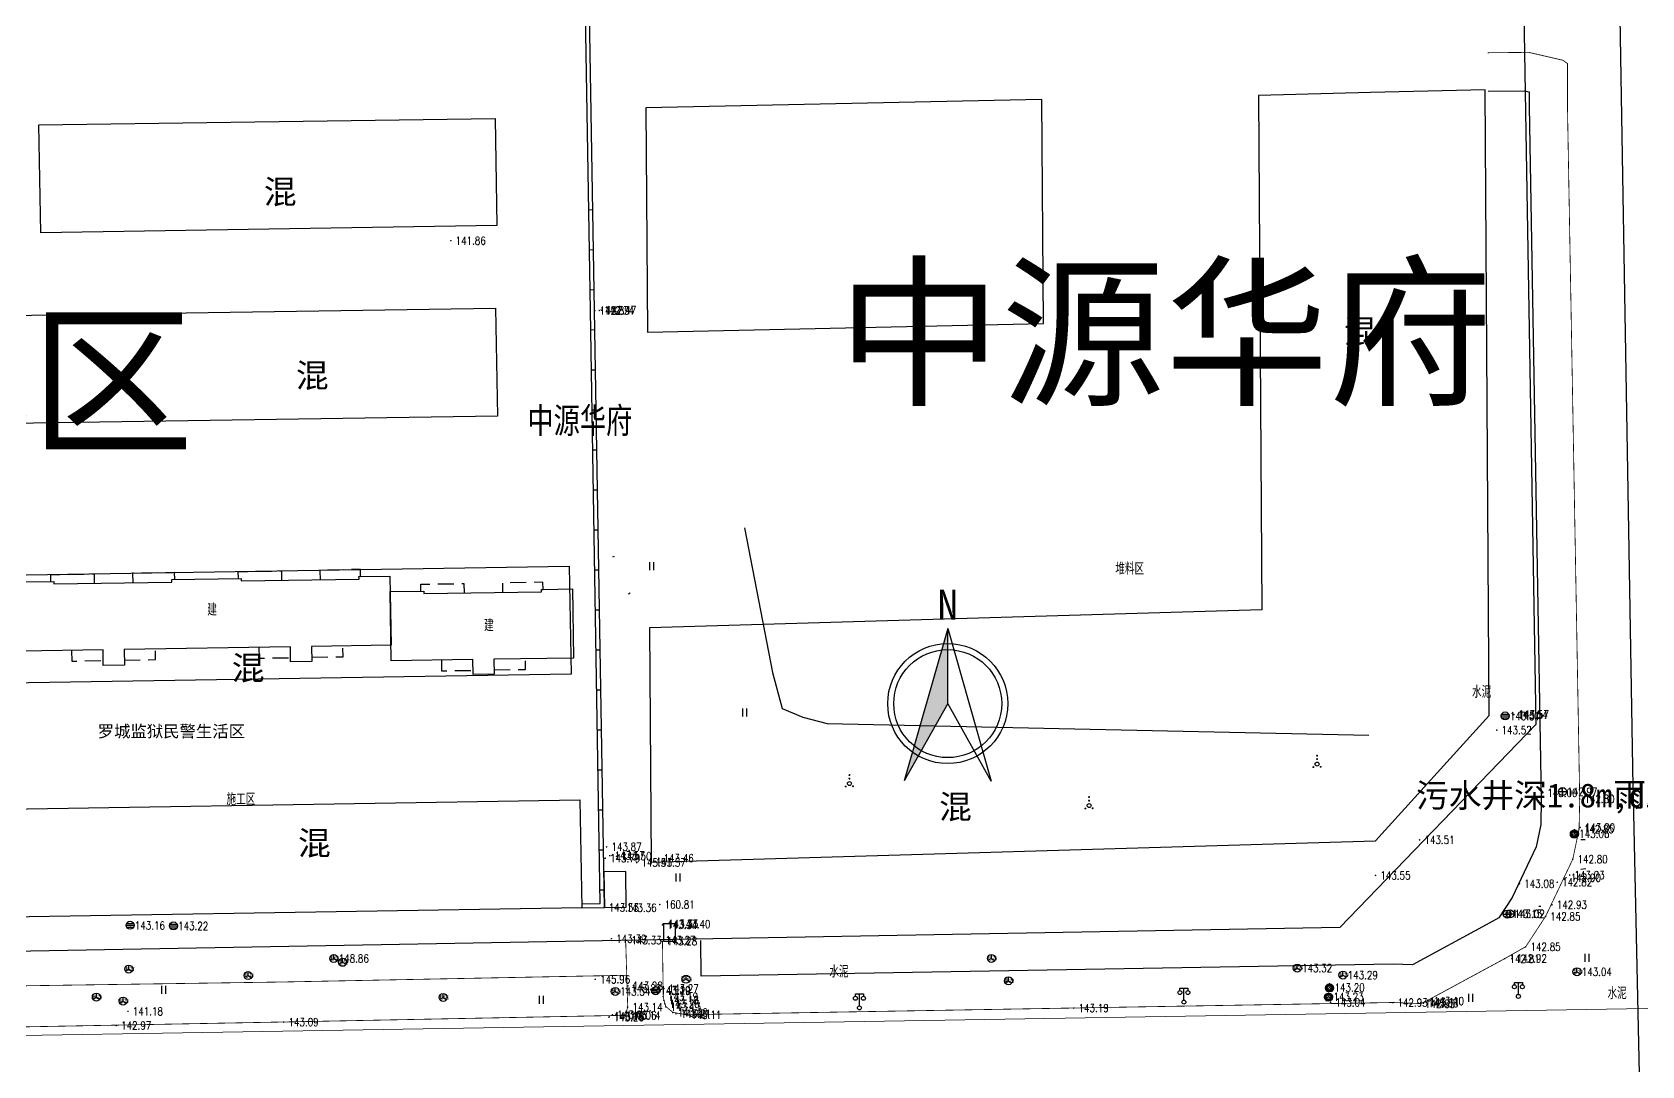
# Model space of a CAD drawing. Extents: x 529262 to 576451, y 2694391 to 2717535.
# Drawn here: x 563671.5 to 563872.6, y 2709646.4 to 2709775.6 of the extents above; entities that cross this region are included whole.
import ezdxf
from ezdxf.enums import TextEntityAlignment as Align
from ezdxf.xclip import XClip

# ---------------------------------------------------------------- set-up
doc = ezdxf.new("R2010")
doc.units = 0
doc.header["$XCLIPFRAME"] = 0
doc.linetypes.add('X5', pattern=[3, 2, -1])
for name, color, linetype in [('a红线图', 1, 'Continuous'), ('COMPONENT', 8, 'Continuous'), ('DLDW', 8, 'Continuous'), ('DLSS', 4, 'Continuous'), ('GCD', 8, 'Continuous'), ('GXYZ', 8, 'Continuous'), ('JMD', 8, 'Continuous'), ('PP-COM', 7, 'Continuous'), ('RD-中线', 40, 'Continuous'), ('RD-红线', 7, 'Continuous'), ('ZBTZ', 8, 'Continuous'), ('ZJ', 7, 'Continuous'), ('地块名称', 1, 'Continuous'), ('路名', 7, 'Continuous')]:
    doc.layers.add(name, color=color, linetype=linetype)
doc.layers.add('尺寸标注', color=7, linetype='Continuous', lineweight=18)
doc.layers.add('现状管道深度（物探资料）', color=2, linetype='Continuous', plot=False)
doc.styles.add('HZ', font='rs.shx', dxfattribs={"width": 0.8, "bigfont": 'hztxt.shx'})
doc.styles.get("Standard").update_dxf_attribs({"font": '', "height": 2.5, "bigfont": 'smfs.shx'})
doc.styles.add('宋体', font='', dxfattribs={"width": 0.75})
doc.styles.add('等线体', font='simhei.ttf')
doc.styles.get('Standard').set_extended_font_data('FangSong_GB2312')
doc.styles.get('宋体').set_extended_font_data('SimSun')
doc.linetypes.add('1161', pattern='A,0,[149,AAA.SHX,S=0.15,R=0,X=0,Y=0],-1.6', length=1.6)

# ---------------------------------------------------------------- blocks, each defined once
blk = doc.blocks.new('Compass1')
for p, q in [((0, 12.5), (-7.25, -12.86)), ((0, 0), (0, 12.5)), ((0, 0), (-7.25, -12.86))]:
    blk.add_line(p, q)
at = {"color": 2}
for p, q in [((0, 12.5), (7.26, -12.9)), ((7.26, -12.9), (0, 0))]:
    blk.add_line(p, q, dxfattribs=at)
at = {"color": 3}
blk.add_circle((0, 0), 10, dxfattribs=at)
at = {"color": 2}
blk.add_circle((0, 0), 9, dxfattribs=at)
blk.add_solid([(-7.25, -12.86), (0, 12.5), (0, 0)], dxfattribs=at)
at = {"color": 3}
blk.add_text('N', height=5, dxfattribs=at).set_placement((-0.01, 13.97), align=Align.CENTER)
blk = doc.blocks.new('A$C19FD0107')
at = {"layer": 'RD-中线', "color": 8, "linetype": 'Continuous', "flags": 128}
blk.add_lwpolyline([(-7114.57, 14662.94), (-7124.46, 15200.21, 0.000824), (-7124.48, 15201.2), (-7126.39, 15289.25, -0.001188), (-7126.42, 15290.68), (-7134.81, 15786.15, -0.001971), (-7134.84, 15788.51), (-7135.46, 15856.79, -0.007213), (-7135.41, 15865.44), (-7130.8, 16098.5)], format="xyb", dxfattribs=at)
at = {"layer": 'RD-红线', "color": 8, "linetype": 'Continuous', "flags": 128}
for points in [[(-7138.55, 15298.5), (-7146.7, 15779.75), (-7146.73, 15781.26)], [(-7163.1, 15273.08), (-7520.28, 15266.64), (-7567.63, 15321.95), (-7510.03, 15651.94)]]:
    blk.add_lwpolyline(points, dxfattribs=at)
at = {"layer": 'RD-红线', "color": 8, "linetype": 'Continuous'}
blk.add_lwpolyline([(-7163.1, 15273.08), (-7138.55, 15298.5, 0.413889)], format="xyb", dxfattribs=at)
blk = doc.blocks.new('GC200')
at = {"linetype": 'Continuous', "const_width": 0.2, "flags": 128}
blk.add_lwpolyline([(-0.1, 0, 1), (0.1, 0, 1)], format="xyb", close=True, dxfattribs=at)
blk = doc.blocks.new('gc121')
at = {"color": 8}
for p, q in [((-0.5, -1), (-0.5, 1)), ((0.5, -1), (0.5, 1))]:
    blk.add_line(p, q, dxfattribs=at)
blk = doc.blocks.new('gc097')
at = {"color": 8}
for p, q in [((-1, 2.9), (-1, 3.5)), ((-1, 3.5), (1, 3.5)), ((0, 0.5), (0, 3.5)), ((1, 3.5), (1, 2.9))]:
    blk.add_line(p, q, dxfattribs=at)
for centre in [(-1, 2.4), (0, 0), (1, 2.4)]:
    blk.add_circle(centre, 0.5, dxfattribs=at)
blk = doc.blocks.new('gc160')
at = {"color": 8, "const_width": 0.25}
for points in [[(0.65, 0.5, 1), (0.9, 0.5, 1)], [(1.58, 3.35, 1), (1.83, 3.35, 1)], [(1.58, 2.48, 1), (1.83, 2.48, 1)], [(2.46, 0.56, 1), (2.71, 0.56, 1)]]:
    blk.add_lwpolyline(points, format="xyb", close=True, dxfattribs=at)
at = {"color": 8}
blk.add_circle((1.71, 1.24), 0.5, dxfattribs=at)
blk = doc.blocks.new('gcbj0102')
for p, q in [((-1, 0), (1, 0)), ((0, -1), (0, 1))]:
    blk.add_line(p, q)
blk.add_circle((0, 0), 1)
blk = doc.blocks.new('gcbj0107')
for q in [(-0.87, -0.5), (0, 1), (0.87, -0.5)]:
    blk.add_line((0, 0), q)
blk.add_circle((0, 0), 1)
blk = doc.blocks.new('*U12')
at = {"linetype": 'Continuous'}
for points in [[(-1.14, -0.07), (-0.87, -0.76), (-1.13, 0.09)], [(-1.13, 0.09), (-0.73, -0.88), (-1.09, 0.24)], [(-0.73, -0.88), (-1.13, 0.09), (-0.87, -0.76)], [(-0.36, 0.24), (-0.55, 0.84), (-1.09, 0.24)], [(-0.73, 0.74), (-1.09, 0.24), (-0.55, 0.84)], [(-1.09, 0.24), (-0.73, 0.74), (-1.01, 0.43)], [(-0.5, -0.19), (-1.09, 0.24), (-0.73, -0.88)], [(-0.88, 0.6), (-1.01, 0.43), (-0.73, 0.74)], [(-0.55, 0.84), (-0.36, 0.24), (-0.35, 0.91)], [(-0.14, 0.93), (-0.35, 0.91), (-0.36, 0.24)], [(-0.14, 0.93), (0.09, 0.24), (0.07, 0.91)], [(0.81, 0.24), (0.07, 0.91), (0.09, 0.24)], [(0.07, 0.91), (0.81, 0.24), (0.27, 0.84)], [(0.22, -0.19), (0.45, -0.88), (0.81, 0.24)], [(0.73, 0.43), (0.27, 0.84), (0.81, 0.24)], [(0.27, 0.84), (0.73, 0.43), (0.45, 0.74)], [(0.6, 0.6), (0.45, 0.74), (0.73, 0.43)], [(0.59, -0.76), (0.81, 0.24), (0.45, -0.88)], [(0.81, 0.24), (0.59, -0.76), (0.85, 0.09)], [(0.7, -0.61), (0.85, 0.09), (0.59, -0.76)], [(0.85, 0.09), (0.7, -0.61), (0.86, -0.07)], [(-0.87, -0.76), (-1.14, -0.07), (-0.98, -0.61)], [(-1.12, -0.26), (-0.98, -0.61), (-1.14, -0.07)], [(-0.98, -0.61), (-1.12, -0.26), (-1.07, -0.44)], [(-0.73, -0.88), (-0.55, -0.98), (-0.14, -0.45)], [(-0.35, -1.05), (-0.14, -0.45), (-0.55, -0.98)], [(-0.14, -0.45), (-0.35, -1.05), (0.45, -0.88)], [(-0.14, -1.07), (0.45, -0.88), (-0.35, -1.05)], [(0.45, -0.88), (-0.14, -1.07), (0.27, -0.98)], [(0.07, -1.05), (0.27, -0.98), (-0.14, -1.07)], [(0.79, -0.44), (0.86, -0.07), (0.7, -0.61)], [(0.86, -0.07), (0.79, -0.44), (0.84, -0.26)]]:
    blk.add_solid(points, dxfattribs=at)
blk = doc.blocks.new('gcbj0112')
at = {"linetype": 'Continuous'}
for p, q in [((-1.09, 0.24), (-0.5, -0.19)), ((-0.36, 0.24), (-1.09, 0.24)), ((-0.14, 0.93), (-0.36, 0.24)), ((0.09, 0.24), (-0.14, 0.93)), ((0.81, 0.24), (0.09, 0.24)), ((0.22, -0.19), (0.81, 0.24)), ((-0.5, -0.19), (-0.73, -0.88)), ((-0.73, -0.88), (-0.14, -0.45)), ((-0.14, -0.45), (0.45, -0.88)), ((0.45, -0.88), (0.22, -0.19))]:
    blk.add_line(p, q, dxfattribs=at)
blk.add_circle((-0.14, -0.07), 1, dxfattribs=at)
for p in [(-1.09, 0.24), (-0.14, 0.93), (0.81, 0.24), (-0.73, -0.88), (0.45, -0.88)]:
    blk.add_point(p, dxfattribs=at)
blk.add_blockref('*U12', (0, 0), dxfattribs=at)
blk = doc.blocks.new('gcbj0103')
for p, q in [((-1, 0), (1, 0)), ((-0.9, 0.43), (0.9, 0.43)), ((-0.88, -0.47), (0.88, -0.47))]:
    blk.add_line(p, q)
blk.add_circle((0, 0), 1)

msp = doc.modelspace()

# ---------------------------------------------------------------- linework, layer by layer
at = {"layer": 'a红线图', "color": 8, "linetype": 'Continuous', "lineweight": 0, "flags": 128}
msp.add_lwpolyline([(563449.624, 2709646.517), (563910.833, 2709654.214)], dxfattribs=at)
msp.add_lwpolyline([(563449.624, 2709646.517), (563910.833, 2709654.214)], dxfattribs=at)
at = {"layer": 'DLSS', "linetype": 'Continuous', "flags": 128}
for points in [[(563853.379, 2709773.008, 0.1, 0.1, 0), (563858.494, 2709773.061, 0.1, 0.1, 0), (563862.762, 2709772.077, 0.1, 0.1, 0), (563863.341, 2709771.669, 0.1, 0.1, 0), (563863.342, 2709766.353, 0.1, 0.1, 0), (563864.873, 2709679.774, 0.1, 0.1, 0), (563864.797, 2709676.02, 0.1, 0.1, 0), (563864.014, 2709672.248, 0.1, 0.1, 0), (563860.608, 2709665.086, 0.1, 0.1, 0), (563858.134, 2709661.303, 0.1, 0.1, 0), (563855.509, 2709659.813, 0.1, 0.1, 0), (563845.507, 2709654.398, 0.1, 0.1, 0), (563844.947, 2709654.191, 0.1, 0.1, 0), (563841.513, 2709654.325, 0.1, 0.1, 0), (563753.247, 2709652.799, 0.1, 0.1, 0), (563751.56, 2709653.084, 0.1, 0.1, 0), (563750.683, 2709653.809, 0.1, 0.1, 0), (563750.431, 2709654.613, 0.1, 0.1, 0), (563750.347, 2709655.069, 0.1, 0.1, 0), (563750.248, 2709662.011, 0, 0, 0), (563755.024, 2709662.078, 0, 0, 0)], [(563648.015, 2709664.703, 0.1, 0.1, 0), (563648.285, 2709660.416, 0.1, 0.1, 0), (563648.186, 2709658.504, 0.1, 0.1, 0), (563648.52, 2709653.666, 0.1, 0.1, 0), (563649.358, 2709652.108, 0.1, 0.1, 0), (563650.055, 2709651.517, 0.1, 0.1, 0), (563650.625, 2709651.318, 0.1, 0.1, 0), (563651.532, 2709650.923, 0.1, 0.1, 0), (563702.931, 2709651.889, 0.1, 0.1, 0), (563745.636, 2709652.727, 0.1, 0.1, 0), (563745.906, 2709653.77, 0.1, 0.1, 0), (563745.647, 2709662.221, 0, 0, 0)]]:
    msp.add_lwpolyline(points, format="xyseb", dxfattribs=at)
msp.add_lwpolyline([(563853.429, 2709768.208), (563857.972, 2709768.255), (563858.542, 2709768.124), (563858.542, 2709766.31), (563860.072, 2709679.78), (563860.007, 2709676.561), (563859.431, 2709673.788), (563856.413, 2709667.441), (563854.753, 2709664.903), (563853.181, 2709664.011), (563843.985, 2709659.032), (563841.565, 2709659.127), (563755.103, 2709657.632), (563755.024, 2709662.078)], dxfattribs=at)
at = {"layer": 'DLSS', "linetype": 'Continuous', "const_width": 0.1, "flags": 128}
msp.add_lwpolyline([(563648.353, 2709656.085), (563702.837, 2709656.888), (563745.785, 2709657.731)], dxfattribs=at)
at = {"layer": 'GXYZ', "linetype": 'Continuous', "flags": 128}
msp.add_lwpolyline([(563750.363, 2709664.137), (563750.363, 2709662.009), (563751.89, 2709662.009), (563751.89, 2709664.137)], close=True, dxfattribs=at)
at = {"layer": 'JMD', "linetype": 'Continuous'}
for p, q in [((563741.54, 2709753.363), (563741.04, 2709753.355)), ((563741.625, 2709748.364), (563741.125, 2709748.355)), ((563741.709, 2709743.365), (563741.209, 2709743.356)), ((563741.792, 2709738.365), (563741.293, 2709738.357)), ((563741.875, 2709733.366), (563741.375, 2709733.358)), ((563741.958, 2709728.367), (563741.458, 2709728.358)), ((563742.041, 2709723.367), (563741.541, 2709723.359)), ((563742.123, 2709718.368), (563741.624, 2709718.36)), ((563742.206, 2709713.369), (563741.706, 2709713.36)), ((563744.035, 2709710.006, 141.887), (563744.265, 2709710.104, 141.887)), ((563742.289, 2709708.369), (563741.789, 2709708.361)), ((563745.996, 2709705.406, 141.887), (563746.226, 2709705.505, 141.887)), ((563742.372, 2709703.37), (563741.872, 2709703.362)), ((563742.454, 2709698.371), (563741.954, 2709698.362)), ((563742.537, 2709693.371), (563742.037, 2709693.363)), ((563742.62, 2709688.372), (563742.12, 2709688.364)), ((563742.703, 2709683.373), (563742.203, 2709683.364)), ((563742.785, 2709678.373), (563742.285, 2709678.365)), ((563742.868, 2709673.374), (563742.368, 2709673.366)), ((563742.951, 2709668.375), (563742.451, 2709668.367)), ((563858.312, 2709665.535, 143.66), (563858.306, 2709665.785, 143.66)), ((563860.006, 2709666.313, 144.705), (563859.756, 2709666.309, 144.705)), ((563753.73, 2709663.721, 141.887), (563753.726, 2709663.971, 141.887))]:
    msp.add_line(p, q, dxfattribs=at)
at = {"layer": 'JMD', "linetype": 'Continuous', "flags": 128}
for points in [[(563740.15, 2709666.649), (563742.479, 2709666.694), (563741.252, 2709740.803), (563739.625, 2709837.277)], [(563740.159, 2709666.149), (563742.987, 2709666.203), (563741.752, 2709740.811), (563740.125, 2709837.286)]]:
    msp.add_lwpolyline(points, dxfattribs=at)
for points in [[(563748.818, 2709671.872), (563839.347, 2709674.51), (563853.569, 2709690.208), (563853.044, 2709768.367), (563838.718, 2709768.058), (563824.721, 2709767.651), (563825.152, 2709703.386), (563748.621, 2709701.155)], [(563748.373, 2709738.105), (563797.852, 2709739.172), (563797.664, 2709767.174), (563748.185, 2709766.108)], [(563729.569, 2709751.406), (563672.547, 2709750.487), (563672.308, 2709763.989), (563729.332, 2709764.78)], [(563729.625, 2709727.581), (563657.78, 2709726.526), (563657.541, 2709740.027), (563729.385, 2709741.082)], [(563738.824, 2709695.369), (563647.512, 2709693.905), (563647.272, 2709707.406), (563738.584, 2709708.87)], [(563697.614, 2709707.317), (563697.619, 2709707.006), (563712.327, 2709707.233), (563712.322, 2709707.543), (563712.525, 2709707.546), (563716.2, 2709707.603), (563716.333, 2709698.96), (563706.392, 2709698.807), (563706.421, 2709696.93), (563703.784, 2709696.885), (563703.755, 2709698.767), (563682.976, 2709698.434), (563683.007, 2709696.472), (563680.37, 2709696.427), (563680.339, 2709698.393), (563670.136, 2709698.236), (563670.016, 2709706.879), (563674.199, 2709706.945), (563674.203, 2709706.633), (563688.939, 2709706.86), (563688.935, 2709707.176)], [(563716.238, 2709705.669), (563720.421, 2709705.732), (563720.426, 2709705.422), (563735.134, 2709705.643), (563735.129, 2709705.953), (563735.332, 2709705.956), (563739.007, 2709706.012), (563739.137, 2709697.369), (563729.196, 2709697.22), (563729.224, 2709695.342), (563726.587, 2709695.298), (563726.559, 2709697.18), (563716.355, 2709697.026)], [(563740.159, 2709666.149), (563648.031, 2709664.671), (563647.791, 2709678.172), (563739.919, 2709679.65)], [(563742.913, 2709670.656), (563742.987, 2709666.203), (563745.731, 2709666.225), (563745.657, 2709670.677)]]:
    msp.add_lwpolyline(points, close=True, dxfattribs=at)
at = {"layer": 'JMD', "linetype": 'X5', "flags": 128}
for points in [[(563689.299, 2709707.182), (563689.285, 2709708.051), (563684.026, 2709707.983), (563684.044, 2709706.785)], [(563697.25, 2709707.311), (563697.237, 2709708.176), (563702.631, 2709708.259), (563702.649, 2709707.084)], [(563712.525, 2709707.546), (563712.512, 2709708.434), (563707.442, 2709708.356), (563707.46, 2709707.158)], [(563673.835, 2709706.939), (563673.821, 2709707.803), (563679.216, 2709707.886), (563679.234, 2709706.711)], [(563720.057, 2709705.727), (563720.044, 2709706.592), (563725.439, 2709706.673), (563725.456, 2709705.498)], [(563735.332, 2709705.956), (563735.319, 2709706.844), (563730.249, 2709706.768), (563730.267, 2709705.57)], [(563676.408, 2709698.333), (563676.429, 2709696.988), (563680.36, 2709697.048)], [(563682.997, 2709697.108), (563686.914, 2709697.169), (563686.894, 2709698.497)], [(563699.824, 2709698.704), (563699.844, 2709697.361), (563703.776, 2709697.421)], [(563706.412, 2709697.481), (563710.33, 2709697.542), (563710.31, 2709698.868)], [(563722.627, 2709697.121), (563722.648, 2709695.776), (563726.579, 2709695.835)], [(563729.216, 2709695.894), (563733.133, 2709695.953), (563733.113, 2709697.278)], [(563864.998, 2709674.697), (563865.551, 2709674.683)], [(563865.636, 2709671.015), (563864.998, 2709670.966)]]:
    msp.add_lwpolyline(points, dxfattribs=at)
at = {"layer": 'ZBTZ', "linetype": '1161', "flags": 128}
msp.add_lwpolyline([(563760.518, 2709713.648), (563764.004, 2709695.572), (563765.213, 2709691.056), (563767.787, 2709689.966), (563770.821, 2709689.19), (563838.51, 2709687.75)], dxfattribs=at)

# ---------------------------------------------------------------- block references
at = {"layer": 'COMPONENT', "linetype": 'Continuous', "xscale": 0.5, "yscale": 0.5}
for name, p in [('gcbj0103', (563855.558, 2709690.144)), ('gcbj0102', (563862.727, 2709680.675)), ('gcbj0112', (563864.273, 2709675.419, 0.295)), ('gcbj0102', (563855.816, 2709665.376)), ('gcbj0102', (563856.166, 2709665.391)), ('gcbj0103', (563683.714, 2709663.974)), ('gcbj0103', (563689.142, 2709663.905)), ('gcbj0107', (563709.177, 2709659.812)), ('gcbj0107', (563710.279, 2709659.346)), ('gcbj0107', (563791.354, 2709659.84)), ('gcbj0107', (563683.556, 2709658.507)), ('gcbj0107', (563698.462, 2709657.698)), ('gcbj0107', (563753.191, 2709657.233)), ('gcbj0107', (563829.579, 2709658.629)), ('gcbj0107', (563835.286, 2709657.756)), ('gcbj0107', (563864.532, 2709658.17)), ('gcbj0107', (563744.354, 2709655.71)), ('gcbj0103', (563749.388, 2709655.795)), ('gcbj0107', (563793.485, 2709657.037)), ('gcbj0112', (563833.675, 2709656.179, 0.295)), ('gcbj0107', (563679.504, 2709655.003)), ('gcbj0107', (563682.839, 2709654.494)), ('gcbj0107', (563722.837, 2709654.968)), ('gcbj0112', (563833.555, 2709655.027, 0.295))]:
    msp.add_blockref(name, p, dxfattribs=at)
at = {"layer": 'DLDW', "color": 252, "linetype": 'Continuous', "xscale": 0.5, "yscale": 0.5, "zscale": 0.5}
for p in [(563815.405, 2709654.368, 143.167), (563815.405, 2709654.368, 143.167), (563857.211, 2709655.088, 143.205), (563857.211, 2709655.088, 143.205), (563774.861, 2709653.655, 143.271), (563774.861, 2709653.655, 143.271)]:
    msp.add_blockref('gc097', p, dxfattribs=at)
at = {"layer": 'GCD', "color": 3, "linetype": 'Continuous'}
ref = msp.add_blockref('GC200', (563723.802, 2709749.526, 141.857), dxfattribs=dict(at, xscale=0.5, yscale=0.5, zscale=0.5))
ref.add_attrib('height', '141.86', dxfattribs={"linetype": 'Continuous', "height": 1, "style": 'HZ', "width": 0.8}).set_placement((563724.402, 2709749.526, 141.857), align=Align.MIDDLE_LEFT)
ref = msp.add_blockref('GC200', (563741.79, 2709740.795, 142.885), dxfattribs=dict(at, xscale=0.5, yscale=0.5, zscale=0.5))
ref.add_attrib('height', '142.89', dxfattribs={"linetype": 'Continuous', "height": 1, "style": 'HZ', "width": 0.8}).set_placement((563742.39, 2709740.795, 142.885), align=Align.MIDDLE_LEFT)
ref = msp.add_blockref('GC200', (563742.35, 2709740.81, 142.735), dxfattribs=dict(at, xscale=0.5, yscale=0.5, zscale=0.5))
ref.add_attrib('height', '142.74', dxfattribs={"linetype": 'Continuous', "height": 1, "style": 'HZ', "width": 0.8}).set_placement((563742.95, 2709740.81, 142.735), align=Align.MIDDLE_LEFT)
ref = msp.add_blockref('GC200', (563742.598, 2709740.849, 142.472), dxfattribs=dict(at, xscale=0.5, yscale=0.5, zscale=0.5))
ref.add_attrib('height', '142.47', dxfattribs={"linetype": 'Continuous', "height": 1, "style": 'HZ', "width": 0.8}).set_placement((563743.198, 2709740.849, 142.472), align=Align.MIDDLE_LEFT)
ref = msp.add_blockref('GC200', (563855.546, 2709690.126, 143.512), dxfattribs=dict(at, xscale=0.5, yscale=0.5, zscale=0.5))
ref.add_attrib('height', '143.51', dxfattribs={"linetype": 'Continuous', "height": 1, "style": 'HZ', "width": 0.8}).set_placement((563856.146, 2709690.126, 143.512), align=Align.MIDDLE_LEFT)
ref = msp.add_blockref('GC200', (563856.519, 2709690.269, 143.535), dxfattribs=dict(at, xscale=0.5, yscale=0.5, zscale=0.5))
ref.add_attrib('height', '143.54', dxfattribs={"linetype": 'Continuous', "height": 1, "style": 'HZ', "width": 0.8}).set_placement((563857.119, 2709690.269, 143.535), align=Align.MIDDLE_LEFT)
ref = msp.add_blockref('GC200', (563856.645, 2709690.31, 143.572), dxfattribs=dict(at, xscale=0.5, yscale=0.5, zscale=0.5))
ref.add_attrib('height', '143.57', dxfattribs={"linetype": 'Continuous', "height": 1, "style": 'HZ', "width": 0.8}).set_placement((563857.245, 2709690.31, 143.572), align=Align.MIDDLE_LEFT)
ref = msp.add_blockref('GC200', (563854.505, 2709688.368, 143.523), dxfattribs=dict(at, xscale=0.5, yscale=0.5, zscale=0.5))
ref.add_attrib('height', '143.52', dxfattribs={"linetype": 'Continuous', "height": 1, "style": 'HZ', "width": 0.8}).set_placement((563855.105, 2709688.368, 143.523), align=Align.MIDDLE_LEFT)
ref = msp.add_blockref('GC200', (563860.226, 2709680.527, 143.004), dxfattribs=dict(at, xscale=0.5, yscale=0.5, zscale=0.5))
ref.add_attrib('height', '143.00', dxfattribs={"linetype": 'Continuous', "height": 1, "style": 'HZ', "width": 0.8}).set_placement((563860.826, 2709680.527, 143.004), align=Align.MIDDLE_LEFT)
ref = msp.add_blockref('GC200', (563862.717, 2709680.659, 142.967), dxfattribs=dict(at, xscale=0.5, yscale=0.5, zscale=0.5))
ref.add_attrib('height', '142.97', dxfattribs={"linetype": 'Continuous', "height": 1, "style": 'HZ', "width": 0.8}).set_placement((563863.317, 2709680.659, 142.967), align=Align.MIDDLE_LEFT)
ref = msp.add_blockref('GC200', (563864.861, 2709679.758, 142.795), dxfattribs=dict(at, xscale=0.5, yscale=0.5, zscale=0.5))
ref.add_attrib('height', '142.80', dxfattribs={"linetype": 'Continuous', "height": 1, "style": 'HZ', "width": 0.8}).set_placement((563865.461, 2709679.758, 142.795), align=Align.MIDDLE_LEFT)
at = {"layer": 'GCD', "linetype": 'Continuous'}
ref = msp.add_blockref('GC200', (563864.217, 2709675.406, 143.058), dxfattribs=dict(at, xscale=0.5, yscale=0.5, zscale=0.5))
ref.add_attrib('height', '143.06', dxfattribs={"linetype": 'Continuous', "height": 1, "style": 'HZ', "width": 0.8}).set_placement((563864.817, 2709675.406, 143.058), align=Align.MIDDLE_LEFT)
at = {"layer": 'GCD', "color": 3, "linetype": 'Continuous'}
ref = msp.add_blockref('GC200', (563864.785, 2709676.004, 142.846), dxfattribs=dict(at, xscale=0.5, yscale=0.5, zscale=0.5))
ref.add_attrib('height', '142.85', dxfattribs={"linetype": 'Continuous', "height": 1, "style": 'HZ', "width": 0.8}).set_placement((563865.385, 2709676.004, 142.846), align=Align.MIDDLE_LEFT)
at = {"layer": 'GCD', "linetype": 'Continuous'}
ref = msp.add_blockref('GC200', (563864.92, 2709676.206, 143.002), dxfattribs=dict(at, xscale=0.5, yscale=0.5, zscale=0.5))
ref.add_attrib('height', '143.00', dxfattribs={"linetype": 'Continuous', "height": 1, "style": 'HZ', "width": 0.8}).set_placement((563865.52, 2709676.206, 143.002), align=Align.MIDDLE_LEFT)
at = {"layer": 'GCD', "color": 3, "linetype": 'Continuous'}
ref = msp.add_blockref('GC200', (563743.268, 2709673.777, 143.87), dxfattribs=dict(at, xscale=0.5, yscale=0.5, zscale=0.5))
ref.add_attrib('height', '143.87', dxfattribs={"linetype": 'Continuous', "height": 1, "style": 'HZ', "width": 0.8}).set_placement((563743.868, 2709673.777, 143.87), align=Align.MIDDLE_LEFT)
ref = msp.add_blockref('GC200', (563844.866, 2709674.649, 143.508), dxfattribs=dict(at, xscale=0.5, yscale=0.5, zscale=0.5))
ref.add_attrib('height', '143.51', dxfattribs={"linetype": 'Continuous', "height": 1, "style": 'HZ', "width": 0.8}).set_placement((563845.466, 2709674.649, 143.508), align=Align.MIDDLE_LEFT)
ref = msp.add_blockref('GC200', (563743.095, 2709672.359, 143.786), dxfattribs=dict(at, xscale=0.5, yscale=0.5, zscale=0.5))
ref.add_attrib('height', '143.79', dxfattribs={"linetype": 'Continuous', "height": 1, "style": 'HZ', "width": 0.8}).set_placement((563743.695, 2709672.359, 143.786), align=Align.MIDDLE_LEFT)
ref = msp.add_blockref('GC200', (563743.658, 2709672.677, 143.569), dxfattribs=dict(at, xscale=0.5, yscale=0.5, zscale=0.5))
ref.add_attrib('height', '143.57', dxfattribs={"linetype": 'Continuous', "height": 1, "style": 'HZ', "width": 0.8}).set_placement((563744.258, 2709672.677, 143.569), align=Align.MIDDLE_LEFT)
ref = msp.add_blockref('GC200', (563744.515, 2709672.6, 143.495), dxfattribs=dict(at, xscale=0.5, yscale=0.5, zscale=0.5))
ref.add_attrib('height', '143.50', dxfattribs={"linetype": 'Continuous', "height": 1, "style": 'HZ', "width": 0.8}).set_placement((563745.115, 2709672.6, 143.495), align=Align.MIDDLE_LEFT)
ref = msp.add_blockref('GC200', (563747.026, 2709671.802, 145.507), dxfattribs=dict(at, xscale=0.5, yscale=0.5, zscale=0.5))
ref.add_attrib('height', '145.51', dxfattribs={"linetype": 'Continuous', "height": 1, "style": 'HZ', "width": 0.8}).set_placement((563747.626, 2709671.802, 145.507), align=Align.MIDDLE_LEFT)
ref = msp.add_blockref('GC200', (563748.801, 2709671.806, 143.569), dxfattribs=dict(at, xscale=0.5, yscale=0.5, zscale=0.5))
ref.add_attrib('height', '143.57', dxfattribs={"linetype": 'Continuous', "height": 1, "style": 'HZ', "width": 0.8}).set_placement((563749.401, 2709671.806, 143.569), align=Align.MIDDLE_LEFT)
ref = msp.add_blockref('GC200', (563749.787, 2709672.349, 143.461), dxfattribs=dict(at, xscale=0.5, yscale=0.5, zscale=0.5))
ref.add_attrib('height', '143.46', dxfattribs={"linetype": 'Continuous', "height": 1, "style": 'HZ', "width": 0.8}).set_placement((563750.387, 2709672.349, 143.461), align=Align.MIDDLE_LEFT)
ref = msp.add_blockref('GC200', (563864.002, 2709672.232, 142.795), dxfattribs=dict(at, xscale=0.5, yscale=0.5, zscale=0.5))
ref.add_attrib('height', '142.80', dxfattribs={"linetype": 'Continuous', "height": 1, "style": 'HZ', "width": 0.8}).set_placement((563864.602, 2709672.232, 142.795), align=Align.MIDDLE_LEFT)
ref = msp.add_blockref('GC200', (563839.36, 2709670.21, 143.547), dxfattribs=dict(at, xscale=0.5, yscale=0.5, zscale=0.5))
ref.add_attrib('height', '143.55', dxfattribs={"linetype": 'Continuous', "height": 1, "style": 'HZ', "width": 0.8}).set_placement((563839.96, 2709670.21, 143.547), align=Align.MIDDLE_LEFT)
ref = msp.add_blockref('GC200', (563862.063, 2709669.349, 142.824), dxfattribs=dict(at, xscale=0.5, yscale=0.5, zscale=0.5))
ref.add_attrib('height', '142.82', dxfattribs={"linetype": 'Continuous', "height": 1, "style": 'HZ', "width": 0.8}).set_placement((563862.663, 2709669.349, 142.824), align=Align.MIDDLE_LEFT)
ref = msp.add_blockref('GC200', (563863.161, 2709669.92, 142.9), dxfattribs=dict(at, xscale=0.5, yscale=0.5, zscale=0.5))
ref.add_attrib('height', '142.90', dxfattribs={"linetype": 'Continuous', "height": 1, "style": 'HZ', "width": 0.8}).set_placement((563863.761, 2709669.92, 142.9), align=Align.MIDDLE_LEFT)
at = {"layer": 'GCD', "linetype": 'Continuous'}
ref = msp.add_blockref('GC200', (563863.614, 2709670.248, 143.025), dxfattribs=dict(at, xscale=0.5, yscale=0.5, zscale=0.5))
ref.add_attrib('height', '143.03', dxfattribs={"linetype": 'Continuous', "height": 1, "style": 'HZ', "width": 0.8}).set_placement((563864.214, 2709670.248, 143.025), align=Align.MIDDLE_LEFT)
at = {"layer": 'GCD', "color": 3, "linetype": 'Continuous'}
ref = msp.add_blockref('GC200', (563857.342, 2709669.163, 143.083), dxfattribs=dict(at, xscale=0.5, yscale=0.5, zscale=0.5))
ref.add_attrib('height', '143.08', dxfattribs={"linetype": 'Continuous', "height": 1, "style": 'HZ', "width": 0.8}).set_placement((563857.942, 2709669.163, 143.083), align=Align.MIDDLE_LEFT)
ref = msp.add_blockref('GC200', (563742.925, 2709666.183, 143.328), dxfattribs=dict(at, xscale=0.5, yscale=0.5, zscale=0.5))
ref.add_attrib('height', '143.33', dxfattribs={"linetype": 'Continuous', "height": 1, "style": 'HZ', "width": 0.8}).set_placement((563743.525, 2709666.183, 143.328), align=Align.MIDDLE_LEFT)
ref = msp.add_blockref('GC200', (563745.151, 2709666.16, 143.364), dxfattribs=dict(at, xscale=0.5, yscale=0.5, zscale=0.5))
ref.add_attrib('height', '143.36', dxfattribs={"linetype": 'Continuous', "height": 1, "style": 'HZ', "width": 0.8}).set_placement((563745.751, 2709666.16, 143.364), align=Align.MIDDLE_LEFT)
ref = msp.add_blockref('GC200', (563749.911, 2709666.567, 160.814), dxfattribs=dict(at, xscale=0.5, yscale=0.5, zscale=0.5))
ref.add_attrib('height', '160.81', dxfattribs={"linetype": 'Continuous', "height": 1, "style": 'HZ', "width": 0.8}).set_placement((563750.511, 2709666.567, 160.814), align=Align.MIDDLE_LEFT)
at = {"layer": 'GCD', "linetype": 'Continuous'}
ref = msp.add_blockref('GC200', (563855.814, 2709665.39, 143.145), dxfattribs=dict(at, xscale=0.5, yscale=0.5, zscale=0.5))
ref.add_attrib('height', '143.15', dxfattribs={"linetype": 'Continuous', "height": 1, "style": 'HZ', "width": 0.8}).set_placement((563856.414, 2709665.39, 143.145), align=Align.MIDDLE_LEFT)
at = {"layer": 'GCD', "color": 3, "linetype": 'Continuous'}
ref = msp.add_blockref('GC200', (563856.139, 2709665.39, 143.024), dxfattribs=dict(at, xscale=0.5, yscale=0.5, zscale=0.5))
ref.add_attrib('height', '143.02', dxfattribs={"linetype": 'Continuous', "height": 1, "style": 'HZ', "width": 0.8}).set_placement((563856.739, 2709665.39, 143.024), align=Align.MIDDLE_LEFT)
ref = msp.add_blockref('GC200', (563861.409, 2709666.539, 142.926), dxfattribs=dict(at, xscale=0.5, yscale=0.5, zscale=0.5))
ref.add_attrib('height', '142.93', dxfattribs={"linetype": 'Continuous', "height": 1, "style": 'HZ', "width": 0.8}).set_placement((563862.009, 2709666.539, 142.926), align=Align.MIDDLE_LEFT)
ref = msp.add_blockref('GC200', (563683.713, 2709663.945, 143.155), dxfattribs=dict(at, xscale=0.5, yscale=0.5, zscale=0.5))
ref.add_attrib('height', '143.16', dxfattribs={"linetype": 'Continuous', "height": 1, "style": 'HZ', "width": 0.8}).set_placement((563684.313, 2709663.945, 143.155), align=Align.MIDDLE_LEFT)
ref = msp.add_blockref('GC200', (563689.118, 2709663.885, 143.215), dxfattribs=dict(at, xscale=0.5, yscale=0.5, zscale=0.5))
ref.add_attrib('height', '143.22', dxfattribs={"linetype": 'Continuous', "height": 1, "style": 'HZ', "width": 0.8}).set_placement((563689.718, 2709663.885, 143.215), align=Align.MIDDLE_LEFT)
ref = msp.add_blockref('GC200', (563750.247, 2709664.015, 143.34), dxfattribs=dict(at, xscale=0.5, yscale=0.5, zscale=0.5))
ref.add_attrib('height', '143.34', dxfattribs={"linetype": 'Continuous', "height": 1, "style": 'HZ', "width": 0.8}).set_placement((563750.847, 2709664.015, 143.34), align=Align.MIDDLE_LEFT)
ref = msp.add_blockref('GC200', (563750.35, 2709664.143, 143.329), dxfattribs=dict(at, xscale=0.5, yscale=0.5, zscale=0.5))
ref.add_attrib('height', '143.33', dxfattribs={"linetype": 'Continuous', "height": 1, "style": 'HZ', "width": 0.8}).set_placement((563750.95, 2709664.143, 143.329), align=Align.MIDDLE_LEFT)
ref = msp.add_blockref('GC200', (563751.87, 2709664.127, 143.402), dxfattribs=dict(at, xscale=0.5, yscale=0.5, zscale=0.5))
ref.add_attrib('height', '143.40', dxfattribs={"linetype": 'Continuous', "height": 1, "style": 'HZ', "width": 0.8}).set_placement((563752.47, 2709664.127, 143.402), align=Align.MIDDLE_LEFT)
ref = msp.add_blockref('GC200', (563860.596, 2709665.07, 142.847), dxfattribs=dict(at, xscale=0.5, yscale=0.5, zscale=0.5))
ref.add_attrib('height', '142.85', dxfattribs={"linetype": 'Continuous', "height": 1, "style": 'HZ', "width": 0.8}).set_placement((563861.196, 2709665.07, 142.847), align=Align.MIDDLE_LEFT)
at = {"layer": 'GCD', "linetype": 'Continuous'}
ref = msp.add_blockref('GC200', (563743.874, 2709662.3, 143.392), dxfattribs=dict(at, xscale=0.5, yscale=0.5, zscale=0.5))
ref.add_attrib('height', '143.39', dxfattribs={"linetype": 'Continuous', "height": 1, "style": 'HZ', "width": 0.8}).set_placement((563744.474, 2709662.3, 143.392), align=Align.MIDDLE_LEFT)
at = {"layer": 'GCD', "color": 3, "linetype": 'Continuous'}
ref = msp.add_blockref('GC200', (563745.771, 2709662.095, 143.329), dxfattribs=dict(at, xscale=0.5, yscale=0.5, zscale=0.5))
ref.add_attrib('height', '143.33', dxfattribs={"linetype": 'Continuous', "height": 1, "style": 'HZ', "width": 0.8}).set_placement((563746.371, 2709662.095, 143.329), align=Align.MIDDLE_LEFT)
ref = msp.add_blockref('GC200', (563750.015, 2709662.094, 143.274), dxfattribs=dict(at, xscale=0.5, yscale=0.5, zscale=0.5))
ref.add_attrib('height', '143.27', dxfattribs={"linetype": 'Continuous', "height": 1, "style": 'HZ', "width": 0.8}).set_placement((563750.615, 2709662.094, 143.274), align=Align.MIDDLE_LEFT)
ref = msp.add_blockref('GC200', (563750.213, 2709661.977, 143.282), dxfattribs=dict(at, xscale=0.5, yscale=0.5, zscale=0.5))
ref.add_attrib('height', '143.28', dxfattribs={"linetype": 'Continuous', "height": 1, "style": 'HZ', "width": 0.8}).set_placement((563750.813, 2709661.977, 143.282), align=Align.MIDDLE_LEFT)
ref = msp.add_blockref('GC200', (563858.122, 2709661.287, 142.854), dxfattribs=dict(at, xscale=0.5, yscale=0.5, zscale=0.5))
ref.add_attrib('height', '142.85', dxfattribs={"linetype": 'Continuous', "height": 1, "style": 'HZ', "width": 0.8}).set_placement((563858.722, 2709661.287, 142.854), align=Align.MIDDLE_LEFT)
at = {"layer": 'GCD', "linetype": 'Continuous'}
ref = msp.add_blockref('GC200', (563709.186, 2709659.815, 148.863), dxfattribs=dict(at, xscale=0.5, yscale=0.5, zscale=0.5))
ref.add_attrib('height', '148.86', dxfattribs={"linetype": 'Continuous', "height": 1, "style": 'HZ', "width": 0.8}).set_placement((563709.786, 2709659.815, 148.863), align=Align.MIDDLE_LEFT)
at = {"layer": 'GCD', "color": 3, "linetype": 'Continuous'}
ref = msp.add_blockref('GC200', (563855.497, 2709659.797, 142.81), dxfattribs=dict(at, xscale=0.5, yscale=0.5, zscale=0.5))
ref.add_attrib('height', '142.81', dxfattribs={"linetype": 'Continuous', "height": 1, "style": 'HZ', "width": 0.8}).set_placement((563856.097, 2709659.797, 142.81), align=Align.MIDDLE_LEFT)
at = {"layer": 'GCD', "linetype": 'Continuous'}
ref = msp.add_blockref('GC200', (563856.399, 2709659.826, 142.923), dxfattribs=dict(at, xscale=0.5, yscale=0.5, zscale=0.5))
ref.add_attrib('height', '142.92', dxfattribs={"linetype": 'Continuous', "height": 1, "style": 'HZ', "width": 0.8}).set_placement((563856.999, 2709659.826, 142.923), align=Align.MIDDLE_LEFT)
ref = msp.add_blockref('GC200', (563741.846, 2709657.218, 145.955), dxfattribs=dict(at, xscale=0.5, yscale=0.5, zscale=0.5))
ref.add_attrib('height', '145.96', dxfattribs={"linetype": 'Continuous', "height": 1, "style": 'HZ', "width": 0.8}).set_placement((563742.446, 2709657.218, 145.955), align=Align.MIDDLE_LEFT)
ref = msp.add_blockref('GC200', (563829.574, 2709658.621, 143.316), dxfattribs=dict(at, xscale=0.5, yscale=0.5, zscale=0.5))
ref.add_attrib('height', '143.32', dxfattribs={"linetype": 'Continuous', "height": 1, "style": 'HZ', "width": 0.8}).set_placement((563830.174, 2709658.621, 143.316), align=Align.MIDDLE_LEFT)
ref = msp.add_blockref('GC200', (563835.278, 2709657.742, 143.291), dxfattribs=dict(at, xscale=0.5, yscale=0.5, zscale=0.5))
ref.add_attrib('height', '143.29', dxfattribs={"linetype": 'Continuous', "height": 1, "style": 'HZ', "width": 0.8}).set_placement((563835.878, 2709657.742, 143.291), align=Align.MIDDLE_LEFT)
ref = msp.add_blockref('GC200', (563864.522, 2709658.16, 143.04), dxfattribs=dict(at, xscale=0.5, yscale=0.5, zscale=0.5))
ref.add_attrib('height', '143.04', dxfattribs={"linetype": 'Continuous', "height": 1, "style": 'HZ', "width": 0.8}).set_placement((563865.122, 2709658.16, 143.04), align=Align.MIDDLE_LEFT)
ref = msp.add_blockref('GC200', (563744.367, 2709655.705, 143.344), dxfattribs=dict(at, xscale=0.5, yscale=0.5, zscale=0.5))
ref.add_attrib('height', '143.34', dxfattribs={"linetype": 'Continuous', "height": 1, "style": 'HZ', "width": 0.8}).set_placement((563744.967, 2709655.705, 143.344), align=Align.MIDDLE_LEFT)
at = {"layer": 'GCD', "color": 3, "linetype": 'Continuous'}
ref = msp.add_blockref('GC200', (563745.726, 2709656.061, 143.282), dxfattribs=dict(at, xscale=0.5, yscale=0.5, zscale=0.5))
ref.add_attrib('height', '143.28', dxfattribs={"linetype": 'Continuous', "height": 1, "style": 'HZ', "width": 0.8}).set_placement((563746.326, 2709656.061, 143.282), align=Align.MIDDLE_LEFT)
at = {"layer": 'GCD', "linetype": 'Continuous'}
ref = msp.add_blockref('GC200', (563745.926, 2709656.402, 143.276), dxfattribs=dict(at, xscale=0.5, yscale=0.5, zscale=0.5))
ref.add_attrib('height', '143.28', dxfattribs={"linetype": 'Continuous', "height": 1, "style": 'HZ', "width": 0.8}).set_placement((563746.526, 2709656.402, 143.276), align=Align.MIDDLE_LEFT)
at = {"layer": 'GCD', "color": 3, "linetype": 'Continuous'}
ref = msp.add_blockref('GC200', (563749.376, 2709655.774, 143.193), dxfattribs=dict(at, xscale=0.5, yscale=0.5, zscale=0.5))
ref.add_attrib('height', '143.19', dxfattribs={"linetype": 'Continuous', "height": 1, "style": 'HZ', "width": 0.8}).set_placement((563749.976, 2709655.774, 143.193), align=Align.MIDDLE_LEFT)
at = {"layer": 'GCD', "linetype": 'Continuous'}
ref = msp.add_blockref('GC200', (563749.411, 2709655.853, 143.289), dxfattribs=dict(at, xscale=0.5, yscale=0.5, zscale=0.5))
ref.add_attrib('height', '143.29', dxfattribs={"linetype": 'Continuous', "height": 1, "style": 'HZ', "width": 0.8}).set_placement((563750.011, 2709655.853, 143.289), align=Align.MIDDLE_LEFT)
ref = msp.add_blockref('GC200', (563750.418, 2709656.069, 143.271), dxfattribs=dict(at, xscale=0.5, yscale=0.5, zscale=0.5))
ref.add_attrib('height', '143.27', dxfattribs={"linetype": 'Continuous', "height": 1, "style": 'HZ', "width": 0.8}).set_placement((563751.018, 2709656.069, 143.271), align=Align.MIDDLE_LEFT)
ref = msp.add_blockref('GC200', (563833.633, 2709656.185, 143.198), dxfattribs=dict(at, xscale=0.5, yscale=0.5, zscale=0.5))
ref.add_attrib('height', '143.20', dxfattribs={"linetype": 'Continuous', "height": 1, "style": 'HZ', "width": 0.8}).set_placement((563834.233, 2709656.185, 143.198), align=Align.MIDDLE_LEFT)
at = {"layer": 'GCD', "color": 3, "linetype": 'Continuous'}
ref = msp.add_blockref('GC200', (563683.457, 2709653.219, 141.175), dxfattribs=dict(at, xscale=0.5, yscale=0.5, zscale=0.5))
ref.add_attrib('height', '141.18', dxfattribs={"linetype": 'Continuous', "height": 1, "style": 'HZ', "width": 0.8}).set_placement((563684.057, 2709653.219, 141.175), align=Align.MIDDLE_LEFT)
ref = msp.add_blockref('GC200', (563745.894, 2709653.754, 143.137), dxfattribs=dict(at, xscale=0.5, yscale=0.5, zscale=0.5))
ref.add_attrib('height', '143.14', dxfattribs={"linetype": 'Continuous', "height": 1, "style": 'HZ', "width": 0.8}).set_placement((563746.494, 2709653.754, 143.137), align=Align.MIDDLE_LEFT)
ref = msp.add_blockref('GC200', (563750.335, 2709655.053, 143.189), dxfattribs=dict(at, xscale=0.5, yscale=0.5, zscale=0.5))
ref.add_attrib('height', '143.19', dxfattribs={"linetype": 'Continuous', "height": 1, "style": 'HZ', "width": 0.8}).set_placement((563750.935, 2709655.053, 143.189), align=Align.MIDDLE_LEFT)
ref = msp.add_blockref('GC200', (563750.419, 2709654.597, 143.182), dxfattribs=dict(at, xscale=0.5, yscale=0.5, zscale=0.5))
ref.add_attrib('height', '143.18', dxfattribs={"linetype": 'Continuous', "height": 1, "style": 'HZ', "width": 0.8}).set_placement((563751.019, 2709654.597, 143.182), align=Align.MIDDLE_LEFT)
at = {"layer": 'GCD', "linetype": 'Continuous'}
ref = msp.add_blockref('GC200', (563750.531, 2709654.155, 143.258), dxfattribs=dict(at, xscale=0.5, yscale=0.5, zscale=0.5))
ref.add_attrib('height', '143.26', dxfattribs={"linetype": 'Continuous', "height": 1, "style": 'HZ', "width": 0.8}).set_placement((563751.131, 2709654.155, 143.258), align=Align.MIDDLE_LEFT)
at = {"layer": 'GCD', "color": 3, "linetype": 'Continuous'}
ref = msp.add_blockref('GC200', (563750.671, 2709653.793, 143.125), dxfattribs=dict(at, xscale=0.5, yscale=0.5, zscale=0.5))
ref.add_attrib('height', '143.13', dxfattribs={"linetype": 'Continuous', "height": 1, "style": 'HZ', "width": 0.8}).set_placement((563751.271, 2709653.793, 143.125), align=Align.MIDDLE_LEFT)
at = {"layer": 'GCD', "linetype": 'Continuous'}
ref = msp.add_blockref('GC200', (563801.646, 2709653.632, 143.193), dxfattribs=dict(at, xscale=0.5, yscale=0.5, zscale=0.5))
ref.add_attrib('height', '143.19', dxfattribs={"linetype": 'Continuous', "height": 1, "style": 'HZ', "width": 0.8}).set_placement((563802.246, 2709653.632, 143.193), align=Align.MIDDLE_LEFT)
ref = msp.add_blockref('GC200', (563833.494, 2709655.035, 143.226), dxfattribs=dict(at, xscale=0.5, yscale=0.5, zscale=0.5))
ref.add_attrib('height', '143.23', dxfattribs={"linetype": 'Continuous', "height": 1, "style": 'HZ', "width": 0.8}).set_placement((563834.094, 2709655.035, 143.226), align=Align.MIDDLE_LEFT)
at = {"layer": 'GCD', "color": 3, "linetype": 'Continuous'}
ref = msp.add_blockref('GC200', (563833.734, 2709654.335, 143.043), dxfattribs=dict(at, xscale=0.5, yscale=0.5, zscale=0.5))
ref.add_attrib('height', '143.04', dxfattribs={"linetype": 'Continuous', "height": 1, "style": 'HZ', "width": 0.8}).set_placement((563834.334, 2709654.335, 143.043), align=Align.MIDDLE_LEFT)
ref = msp.add_blockref('GC200', (563841.501, 2709654.309, 142.933), dxfattribs=dict(at, xscale=0.5, yscale=0.5, zscale=0.5))
ref.add_attrib('height', '142.93', dxfattribs={"linetype": 'Continuous', "height": 1, "style": 'HZ', "width": 0.8}).set_placement((563842.101, 2709654.309, 142.933), align=Align.MIDDLE_LEFT)
ref = msp.add_blockref('GC200', (563844.935, 2709654.175, 142.849), dxfattribs=dict(at, xscale=0.5, yscale=0.5, zscale=0.5))
ref.add_attrib('height', '142.85', dxfattribs={"linetype": 'Continuous', "height": 1, "style": 'HZ', "width": 0.8}).set_placement((563845.535, 2709654.175, 142.849), align=Align.MIDDLE_LEFT)
at = {"layer": 'GCD', "linetype": 'Continuous'}
ref = msp.add_blockref('GC200', (563845.336, 2709654.234, 143.083), dxfattribs=dict(at, xscale=0.5, yscale=0.5, zscale=0.5))
ref.add_attrib('height', '143.08', dxfattribs={"linetype": 'Continuous', "height": 1, "style": 'HZ', "width": 0.8}).set_placement((563845.936, 2709654.234, 143.083), align=Align.MIDDLE_LEFT)
at = {"layer": 'GCD', "color": 3, "linetype": 'Continuous'}
ref = msp.add_blockref('GC200', (563845.495, 2709654.382, 143.11), dxfattribs=dict(at, xscale=0.5, yscale=0.5, zscale=0.5))
ref.add_attrib('height', '143.11', dxfattribs={"linetype": 'Continuous', "height": 1, "style": 'HZ', "width": 0.8}).set_placement((563846.095, 2709654.382, 143.11), align=Align.MIDDLE_LEFT)
at = {"layer": 'GCD', "linetype": 'Continuous'}
ref = msp.add_blockref('GC200', (563846.047, 2709654.512, 143.1), dxfattribs=dict(at, xscale=0.5, yscale=0.5, zscale=0.5))
ref.add_attrib('height', '143.10', dxfattribs={"linetype": 'Continuous', "height": 1, "style": 'HZ', "width": 0.8}).set_placement((563846.647, 2709654.512, 143.1), align=Align.MIDDLE_LEFT)
at = {"layer": 'GCD', "color": 3, "linetype": 'Continuous'}
ref = msp.add_blockref('GC200', (563681.997, 2709651.442, 142.969), dxfattribs=dict(at, xscale=0.5, yscale=0.5, zscale=0.5))
ref.add_attrib('height', '142.97', dxfattribs={"linetype": 'Continuous', "height": 1, "style": 'HZ', "width": 0.8}).set_placement((563682.597, 2709651.442, 142.969), align=Align.MIDDLE_LEFT)
ref = msp.add_blockref('GC200', (563702.919, 2709651.873, 143.09), dxfattribs=dict(at, xscale=0.5, yscale=0.5, zscale=0.5))
ref.add_attrib('height', '143.09', dxfattribs={"linetype": 'Continuous', "height": 1, "style": 'HZ', "width": 0.8}).set_placement((563703.519, 2709651.873, 143.09), align=Align.MIDDLE_LEFT)
at = {"layer": 'GCD', "linetype": 'Continuous'}
ref = msp.add_blockref('GC200', (563743.561, 2709652.483, 143.255), dxfattribs=dict(at, xscale=0.5, yscale=0.5, zscale=0.5))
ref.add_attrib('height', '143.26', dxfattribs={"linetype": 'Continuous', "height": 1, "style": 'HZ', "width": 0.8}).set_placement((563744.161, 2709652.483, 143.255), align=Align.MIDDLE_LEFT)
at = {"layer": 'GCD', "color": 3, "linetype": 'Continuous'}
ref = msp.add_blockref('GC200', (563743.612, 2709652.62, 143.157), dxfattribs=dict(at, xscale=0.5, yscale=0.5, zscale=0.5))
ref.add_attrib('height', '143.16', dxfattribs={"linetype": 'Continuous', "height": 1, "style": 'HZ', "width": 0.8}).set_placement((563744.212, 2709652.62, 143.157), align=Align.MIDDLE_LEFT)
ref = msp.add_blockref('GC200', (563743.99, 2709652.791, 143.056), dxfattribs=dict(at, xscale=0.5, yscale=0.5, zscale=0.5))
ref.add_attrib('height', '143.06', dxfattribs={"linetype": 'Continuous', "height": 1, "style": 'HZ', "width": 0.8}).set_placement((563744.59, 2709652.791, 143.056), align=Align.MIDDLE_LEFT)
ref = msp.add_blockref('GC200', (563745.129, 2709652.696, 143.058), dxfattribs=dict(at, xscale=0.5, yscale=0.5, zscale=0.5))
ref.add_attrib('height', '143.06', dxfattribs={"linetype": 'Continuous', "height": 1, "style": 'HZ', "width": 0.8}).set_placement((563745.729, 2709652.696, 143.058), align=Align.MIDDLE_LEFT)
ref = msp.add_blockref('GC200', (563745.624, 2709652.711, 143.135), dxfattribs=dict(at, xscale=0.5, yscale=0.5, zscale=0.5))
ref.add_attrib('height', '143.14', dxfattribs={"linetype": 'Continuous', "height": 1, "style": 'HZ', "width": 0.8}).set_placement((563746.224, 2709652.711, 143.135), align=Align.MIDDLE_LEFT)
ref = msp.add_blockref('GC200', (563751.548, 2709653.068, 142.996), dxfattribs=dict(at, xscale=0.5, yscale=0.5, zscale=0.5))
ref.add_attrib('height', '143.00', dxfattribs={"linetype": 'Continuous', "height": 1, "style": 'HZ', "width": 0.8}).set_placement((563752.148, 2709653.068, 142.996), align=Align.MIDDLE_LEFT)
at = {"layer": 'GCD', "linetype": 'Continuous'}
ref = msp.add_blockref('GC200', (563751.944, 2709652.917, 143.211), dxfattribs=dict(at, xscale=0.5, yscale=0.5, zscale=0.5))
ref.add_attrib('height', '143.21', dxfattribs={"linetype": 'Continuous', "height": 1, "style": 'HZ', "width": 0.8}).set_placement((563752.544, 2709652.917, 143.211), align=Align.MIDDLE_LEFT)
at = {"layer": 'GCD', "color": 3, "linetype": 'Continuous'}
ref = msp.add_blockref('GC200', (563753.235, 2709652.783, 143.106), dxfattribs=dict(at, xscale=0.5, yscale=0.5, zscale=0.5))
ref.add_attrib('height', '143.11', dxfattribs={"linetype": 'Continuous', "height": 1, "style": 'HZ', "width": 0.8}).set_placement((563753.835, 2709652.783, 143.106), align=Align.MIDDLE_LEFT)
at = {"layer": 'PP-COM'}
ref = msp.add_blockref('A$C19FD0107', (570997.993, 2694390.603), dxfattribs=at)
XClip(ref).set_block_clipping_path([(-9366.4383134884, 14428.6043910822), (-3328.4480743363, 17452.7484863754)])
at = {"layer": 'ZBTZ', "linetype": 'Continuous', "xscale": 0.5, "yscale": 0.5}
for p in [(563748.923, 2709708.862), (563760.561, 2709690.563), (563752.196, 2709669.962), (563865.804, 2709659.895), (563851.281, 2709654.921), (563851.281, 2709654.921)]:
    msp.add_blockref('gc121', p, dxfattribs=at)
at = {"layer": 'ZBTZ', "linetype": 'Continuous', "xscale": 0.5, "yscale": 0.5, "zscale": 0.5}
for name, p in [('gc160', (563831.204, 2709683.496)), ('gc160', (563772.765, 2709681.068)), ('gc160', (563802.713, 2709678.317)), ('gc121', (563687.931, 2709655.925)), ('gc121', (563687.931, 2709655.925)), ('gc121', (563735.126, 2709654.658)), ('gc121', (563735.126, 2709654.658))]:
    msp.add_blockref(name, p, dxfattribs=at)
at = {"layer": '路名', "xscale": 0.75, "yscale": 0.75}
msp.add_blockref('Compass1', (563785.899, 2709691.675, -137.316), dxfattribs=at)

# ---------------------------------------------------------------- texts
at = {"layer": 'GXYZ', "linetype": 'Continuous', "style": '宋体'}
for s, p in [('污', (563855.852, 2709665.337)), ('电信', (563709.221, 2709659.863)), ('电信', (563710.323, 2709659.396)), ('电力', (563791.398, 2709659.89)), ('电力', (563683.6, 2709658.558)), ('电力', (563698.506, 2709657.749)), ('电力', (563829.623, 2709658.68)), ('电力', (563835.33, 2709657.806)), ('电力', (563864.576, 2709658.22)), ('电力', (563744.398, 2709655.761)), ('移动', (563753.235, 2709657.284)), ('电力', (563793.529, 2709657.087)), ('电力', (563679.548, 2709655.053)), ('电力', (563682.883, 2709654.545)), ('电信', (563722.881, 2709655.018))]:
    msp.add_text(s, height=0.5, dxfattribs=at).set_placement(p, align=Align.MIDDLE)
at = {"layer": 'JMD', "linetype": 'Continuous', "style": '宋体'}
for p in [(563704.524, 2709755.646), (563839.48, 2709738.177), (563708.529, 2709732.698), (563700.518, 2709696.141), (563788.907, 2709678.797), (563708.796, 2709674.26)]:
    msp.add_text('混', height=3, dxfattribs=at).set_placement(p, align=Align.MIDDLE_RIGHT)
at = {"layer": 'JMD', "linetype": 'Continuous', "style": 'HZ', "width": 0.8}
for p in [(563693.97, 2709703.499), (563728.561, 2709701.531)]:
    msp.add_text('建', height=1.5, dxfattribs=at).set_placement(p, align=Align.MIDDLE)
at = {"layer": 'ZJ', "color": 8, "linetype": 'Continuous', "style": 'HZ', "width": 0.8}
for s, p in [('堆料区', (563808.642, 2709708.619)), ('水泥', (563852.615, 2709693.217)), ('施工区', (563697.564, 2709679.804)), ('水泥', (563772.3, 2709658.268)), ('水泥', (563772.3, 2709658.268)), ('水泥', (563869.545, 2709655.565)), ('水泥', (563869.545, 2709655.565))]:
    msp.add_text(s, height=1.5, dxfattribs=at).set_placement(p, align=Align.MIDDLE)
at = {"layer": 'ZJ', "color": 8, "linetype": 'Continuous', "style": '等线体'}
msp.add_text('罗城监狱民警生活区', height=1.5, dxfattribs=at).set_placement((563688.879, 2709688.244), align=Align.MIDDLE)
at = {"layer": '地块名称', "color": 1}
for s, p in [('中源华府', (563772.13, 2709730.501)), ('监狱小区', (563609.859, 2709724.495))]:
    msp.add_text(s, height=15, dxfattribs=at).set_placement(p)
at = {"layer": '尺寸标注', "color": 252, "insert": (563733.376, 2709728.67, 2761.055), "char_height": 4, "attachment_point": 1, "style": '宋体'}
msp.add_mtext('{\\H0.8x;中源华府}', dxfattribs=at)
at = {"layer": '现状管道深度（物探资料）'}
msp.add_text('污水井深1.8m,d1200', height=3, dxfattribs=at).set_placement((563862.8, 2709680.205), align=Align.MIDDLE_CENTER)
at = {"layer": '现状管道深度（物探资料）', "color": 3}
msp.add_text('雨水井深2m,d600', height=3, dxfattribs=at).set_placement((563884.39, 2709680.325), align=Align.MIDDLE_CENTER)

doc.saveas('drawing.dxf')
